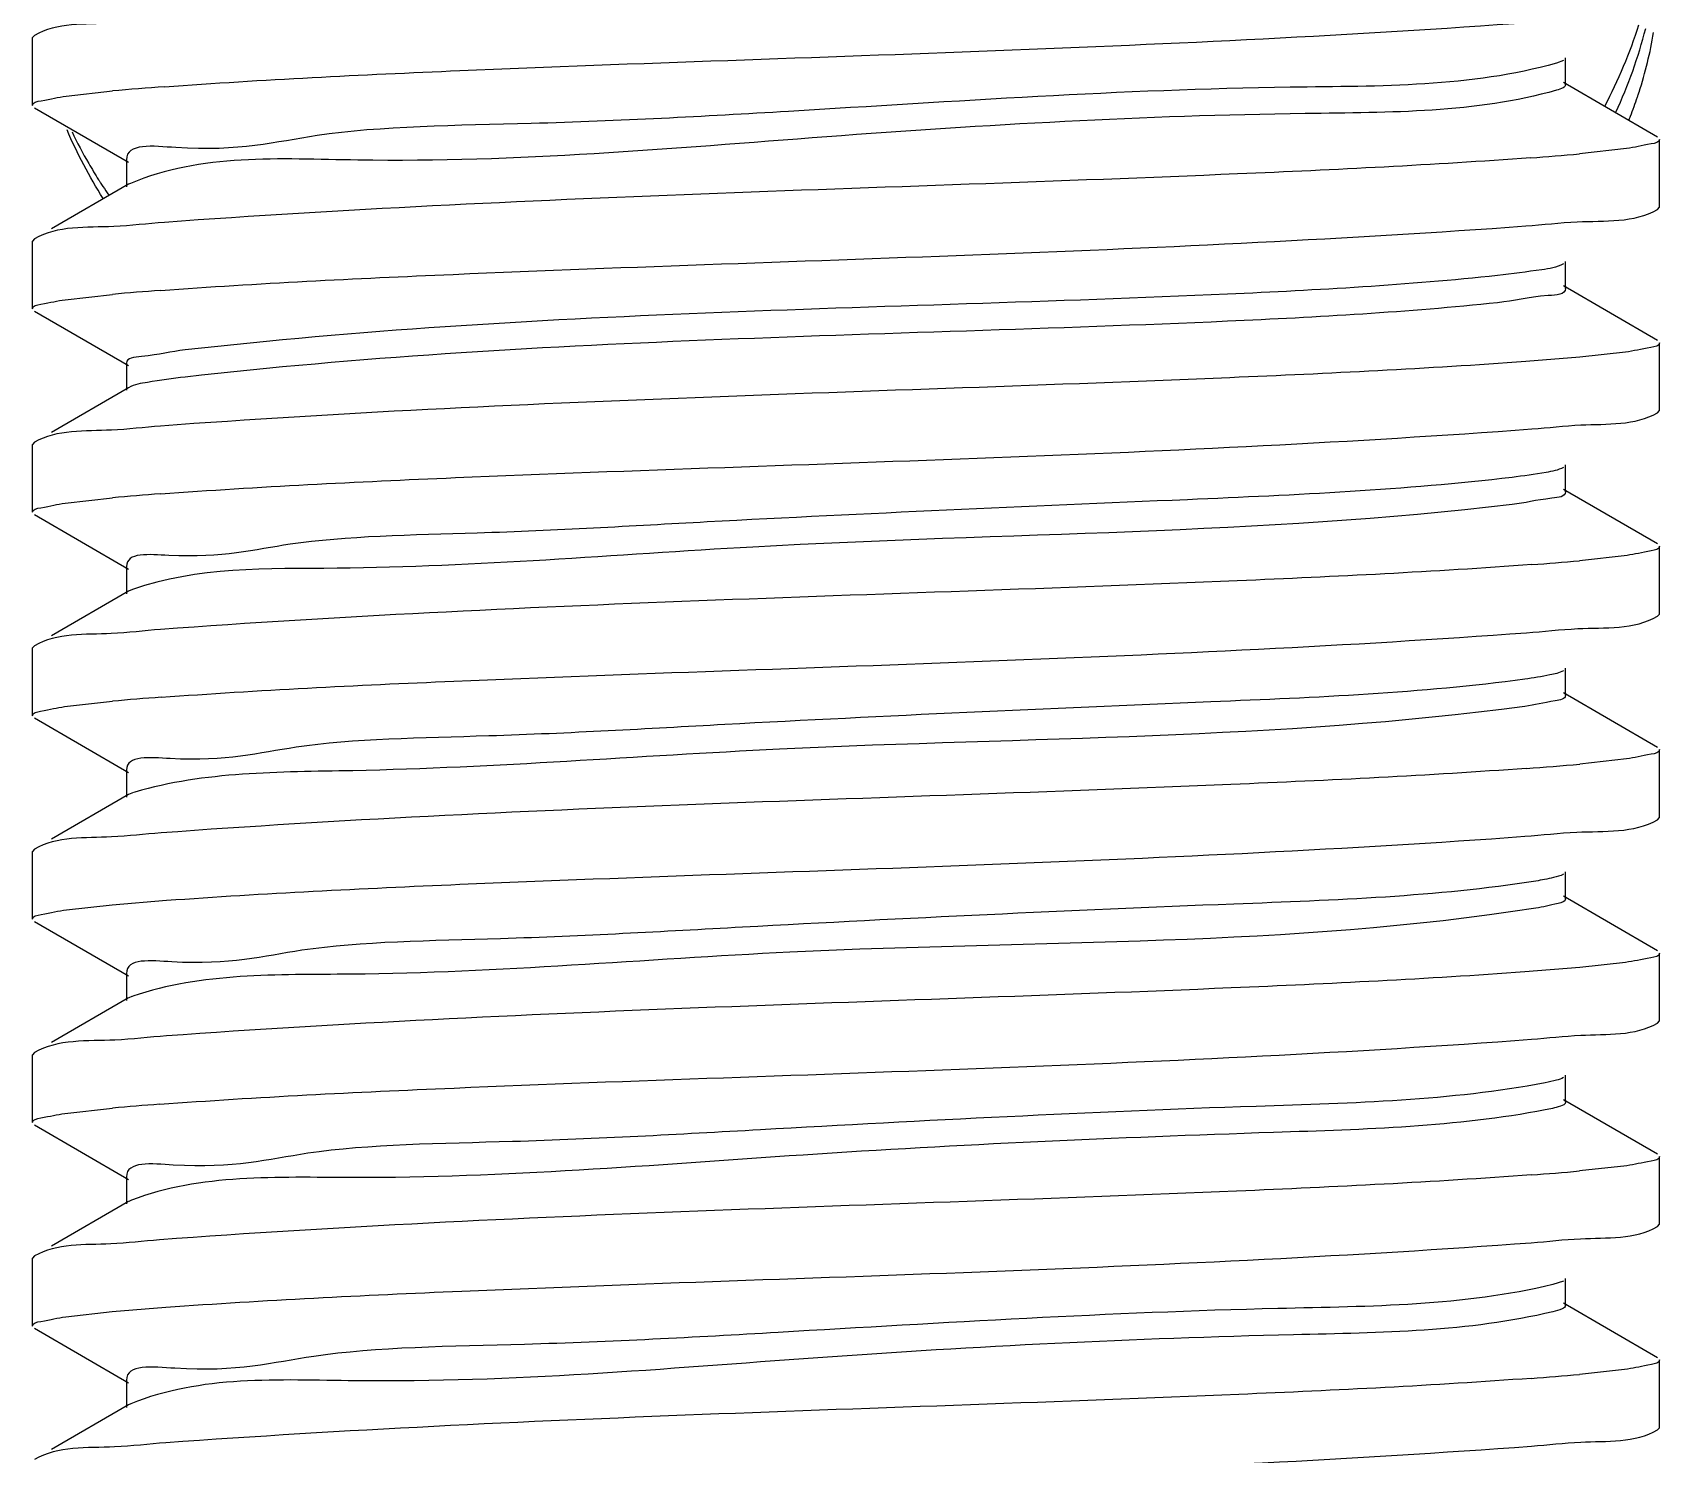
# Model space of a CAD drawing. Extents: x 69728788 to 150676229, y 20327566 to 43663798.
# Drawn here: x 75456125.7 to 75456180.3, y 20754454.4 to 20754502.1 of the extents above; entities that cross this region are included whole.
import ezdxf

# ---------------------------------------------------------------- set-up
doc = ezdxf.new("R2010")
doc.units = 0
doc.header["$LTSCALE"] = 1000
doc.header["$MEASUREMENT"] = 0
doc.layers.get('0').update_dxf_attribs({"linetype": 'CONTINUOUS'})
doc.layers.add('02___PRT_ALL_AXES', color=7, linetype='CONTINUOUS')

msp = doc.modelspace()

# ---------------------------------------------------------------- linework, layer by layer
at = {"color": 7, "linetype": 'Continuous'}
for p, q in [((75456125.734, 20754502.031), (75456125.669, 20754501.956)), ((75456125.669, 20754499.679), (75456125.669, 20754501.956)), ((75456177.081, 20754501.188), (75456176.846, 20754501.099)), ((75456177.154, 20754500.362), (75456177.154, 20754501.273)), ((75456126.803, 20754499.993), (75456128.35, 20754500.165)), ((75456180.244, 20754498.616), (75456177.081, 20754500.447)), ((75456125.734, 20754499.604), (75456128.897, 20754497.773)), ((75456180.309, 20754496.264), (75456180.309, 20754498.541)), ((75456128.824, 20754497.858), (75456128.824, 20754496.947)), ((75456179.206, 20754498.231), (75456177.622, 20754498.055)), ((75456128.897, 20754497.032), (75456126.308, 20754495.533)), ((75456128.96, 20754497.062), (75456128.897, 20754497.032)), ((75456180.244, 20754496.189), (75456180.309, 20754496.264)), ((75456125.734, 20754495.201), (75456125.669, 20754495.126)), ((75456125.669, 20754492.849), (75456125.669, 20754495.126)), ((75456177.154, 20754493.532), (75456177.154, 20754494.443)), ((75456180.244, 20754491.786), (75456177.081, 20754493.617)), ((75456126.767, 20754493.158), (75456128.358, 20754493.335)), ((75456125.734, 20754492.774), (75456128.897, 20754490.943)), ((75456179.167, 20754491.395), (75456177.632, 20754491.226)), ((75456180.309, 20754489.434), (75456180.309, 20754491.711)), ((75456128.824, 20754491.028), (75456128.824, 20754490.117)), ((75456177.632, 20754491.226), (75456175.82, 20754491.079)), ((75456128.897, 20754490.202), (75456126.308, 20754488.703)), ((75456180.244, 20754489.359), (75456180.309, 20754489.434)), ((75456125.734, 20754488.371), (75456125.669, 20754488.296)), ((75456125.669, 20754486.019), (75456125.669, 20754488.296)), ((75456177.154, 20754486.702), (75456177.154, 20754487.613)), ((75456126.766, 20754486.328), (75456128.358, 20754486.505)), ((75456180.244, 20754484.956), (75456177.081, 20754486.787)), ((75456125.734, 20754485.944), (75456128.897, 20754484.113)), ((75456180.309, 20754482.604), (75456180.309, 20754484.881)), ((75456128.824, 20754484.198), (75456128.824, 20754483.287)), ((75456179.219, 20754484.573), (75456177.62, 20754484.394)), ((75456128.897, 20754483.372), (75456126.308, 20754481.873)), ((75456129.024, 20754483.427), (75456128.897, 20754483.372)), ((75456180.244, 20754482.529), (75456180.309, 20754482.604)), ((75456125.734, 20754481.541), (75456125.669, 20754481.466)), ((75456125.669, 20754479.189), (75456125.669, 20754481.466)), ((75456177.154, 20754479.872), (75456177.154, 20754480.783)), ((75456180.244, 20754478.126), (75456177.081, 20754479.957)), ((75456126.748, 20754479.496), (75456128.351, 20754479.675)), ((75456125.734, 20754479.114), (75456128.897, 20754477.283)), ((75456179.201, 20754477.74), (75456177.638, 20754477.566)), ((75456180.309, 20754475.774), (75456180.309, 20754478.051)), ((75456128.824, 20754477.368), (75456128.824, 20754476.457)), ((75456128.897, 20754476.542), (75456126.308, 20754475.043)), ((75456129.062, 20754476.61), (75456128.897, 20754476.542)), ((75456180.244, 20754475.699), (75456180.309, 20754475.774)), ((75456125.734, 20754474.711), (75456125.669, 20754474.636)), ((75456125.669, 20754472.359), (75456125.669, 20754474.636)), ((75456177.154, 20754473.042), (75456177.154, 20754473.953)), ((75456126.809, 20754472.674), (75456128.344, 20754472.844)), ((75456128.344, 20754472.844), (75456130.171, 20754472.992)), ((75456180.244, 20754471.296), (75456177.081, 20754473.127)), ((75456125.734, 20754472.284), (75456128.897, 20754470.453)), ((75456180.309, 20754468.944), (75456180.309, 20754471.221)), ((75456128.824, 20754470.538), (75456128.824, 20754469.627)), ((75456177.636, 20754470.736), (75456175.787, 20754470.587)), ((75456179.169, 20754470.906), (75456177.636, 20754470.736)), ((75456128.897, 20754469.712), (75456126.308, 20754468.213)), ((75456128.999, 20754469.758), (75456128.898, 20754469.712)), ((75456180.244, 20754468.869), (75456180.309, 20754468.944)), ((75456125.734, 20754467.881), (75456125.669, 20754467.806)), ((75456125.669, 20754465.529), (75456125.669, 20754467.806)), ((75456177.154, 20754466.212), (75456177.154, 20754467.123)), ((75456180.244, 20754464.466), (75456177.081, 20754466.297)), ((75456126.757, 20754465.837), (75456128.36, 20754466.016)), ((75456125.734, 20754465.454), (75456128.897, 20754463.623)), ((75456179.212, 20754464.082), (75456177.62, 20754463.905)), ((75456180.309, 20754462.114), (75456180.309, 20754464.391)), ((75456128.824, 20754463.708), (75456128.824, 20754462.797)), ((75456128.897, 20754462.882), (75456126.308, 20754461.383)), ((75456128.996, 20754462.927), (75456128.898, 20754462.882)), ((75456180.244, 20754462.039), (75456180.309, 20754462.114)), ((75456125.734, 20754461.051), (75456125.669, 20754460.976)), ((75456125.669, 20754458.699), (75456125.669, 20754460.976)), ((75456177.081, 20754460.208), (75456176.725, 20754460.088)), ((75456177.154, 20754459.382), (75456177.154, 20754460.293)), ((75456126.782, 20754459.011), (75456128.34, 20754459.184)), ((75456128.34, 20754459.184), (75456130.15, 20754459.331)), ((75456180.244, 20754457.636), (75456177.081, 20754459.467)), ((75456125.734, 20754458.624), (75456128.897, 20754456.793)), ((75456180.309, 20754455.284), (75456180.309, 20754457.561)), ((75456128.824, 20754456.878), (75456128.824, 20754455.967)), ((75456179.233, 20754457.255), (75456177.626, 20754457.075)), ((75456128.897, 20754456.052), (75456126.308, 20754454.553)), ((75456128.971, 20754456.087), (75456128.897, 20754456.052)), ((75456180.244, 20754455.209), (75456180.309, 20754455.284))]:
    msp.add_line(p, q, dxfattribs=at)
for centre, radius, start, end in [((75456136.772, 20754407.363), 93.183, 94.10288, 95.18516), ((75456140.573, 20754505.281), 15.049, 205.5418, 210.1204), ((75456169.366, 20754588.98), 91.3, 274.15757, 275.18771), ((75456141.168, 20754505.622), 15.734, 210.1074, 212.4284), ((75456141.441, 20754505.793), 16.056, 212.4219, 212.8114), ((75456141.54, 20754505.857), 16.174, 212.8116, 213.3819), ((75456141.727, 20754505.981), 16.398, 213.3834, 214.5998), ((75456136.581, 20754402.77), 90.938, 94.16845, 95.18814), ((75456136.579, 20754395.97), 90.908, 94.16941, 95.18818), ((75456169.423, 20754574.655), 90.632, 274.17697, 275.18896), ((75456136.593, 20754388.983), 91.066, 94.16001, 95.19244), ((75456169.18, 20754570.656), 93.474, 274.08736, 275.19138), ((75456129.651, 20754474.775), 1.927, 106.4425, 107.811), ((75456129.453, 20754468.547), 1.294, 108.82, 110.5379), ((75456136.531, 20754376.031), 90.355, 94.18636, 95.18864), ((75456169.402, 20754554.411), 90.879, 274.17077, 275.18796), ((75456169.402, 20754547.571), 90.869, 274.166, 275.19254)]:
    msp.add_arc(centre, radius, start, end, dxfattribs=at)
for points, knots in [([(75456129.964, 20754502.574), (75456129.413, 20754502.533), (75456128.025, 20754502.355), (75456126.489, 20754502.464), (75456125.734, 20754502.031)], [0, 0, 0, 0, 0.38831, 1, 1, 1, 1]), ([(75456130.105, 20754500.307), (75456133.406, 20754500.548), (75456148.701, 20754501.292), (75456164.018, 20754501.592), (75456175.986, 20754502.474)], [0, 0, 0, 0, 0.216208, 1, 1, 1, 1]), ([(75456176.846, 20754501.099), (75456173.968, 20754500.285), (75456165.223, 20754500.419), (75456153.718, 20754499.606), (75456143.052, 20754499.029), (75456135.638, 20754498.97), (75456132.203, 20754497.999), (75456128.821, 20754498.427), (75456128.824, 20754497.858)], [0, 0, 0, 0, 0.186288, 0.536533, 0.716094, 0.865568, 0.964542, 1, 1, 1, 1]), ([(75456176.846, 20754500.188), (75456174.129, 20754499.42), (75456165.813, 20754499.495), (75456152.411, 20754498.721), (75456139.45, 20754497.527), (75456131.315, 20754498.06), (75456128.96, 20754497.062)], [0, 0, 0, 0, 0.176522, 0.51169, 0.840168, 1, 1, 1, 1]), ([(75456177.154, 20754500.362), (75456177.154, 20754500.323), (75456177.031, 20754500.239), (75456176.925, 20754500.211), (75456176.846, 20754500.188)], [0, 0, 0, 0, 0.320077, 1, 1, 1, 1]), ([(75456125.669, 20754499.679), (75456125.669, 20754499.788), (75456126.226, 20754499.878), (75456126.518, 20754499.954), (75456126.803, 20754499.993)], [0, 0, 0, 0, 0.274062, 1, 1, 1, 1]), ([(75456180.309, 20754498.541), (75456180.309, 20754498.435), (75456179.768, 20754498.343), (75456179.483, 20754498.27), (75456179.206, 20754498.231)], [0, 0, 0, 0, 0.274571, 1, 1, 1, 1]), ([(75456175.986, 20754497.921), (75456172.707, 20754497.679), (75456157.413, 20754496.933), (75456142.096, 20754496.627), (75456130.105, 20754495.754)], [0, 0, 0, 0, 0.214714, 1, 1, 1, 1]), ([(75456175.82, 20754495.632), (75456176.397, 20754495.674), (75456177.848, 20754495.859), (75456179.456, 20754495.736), (75456180.244, 20754496.189)], [0, 0, 0, 0, 0.388851, 1, 1, 1, 1]), ([(75456130.105, 20754495.754), (75456129.535, 20754495.712), (75456128.101, 20754495.529), (75456126.513, 20754495.648), (75456125.734, 20754495.201)], [0, 0, 0, 0, 0.388708, 1, 1, 1, 1]), ([(75456129.971, 20754493.467), (75456133.241, 20754493.709), (75456148.525, 20754494.455), (75456163.83, 20754494.764), (75456175.82, 20754495.632)], [0, 0, 0, 0, 0.21429, 1, 1, 1, 1]), ([(75456177.081, 20754494.358), (75456176.864, 20754494.232), (75456176.097, 20754494.129), (75456175.368, 20754494.019), (75456174.873, 20754493.967)], [0, 0, 0, 0, 0.334937, 1, 1, 1, 1]), ([(75456174.873, 20754493.967), (75456171.858, 20754493.647), (75456157.159, 20754492.828), (75456142.407, 20754492.789), (75456130.799, 20754491.47)], [0, 0, 0, 0, 0.206066, 1, 1, 1, 1]), ([(75456177.154, 20754493.532), (75456177.155, 20754493.324), (75456175.986, 20754493.285), (75456175.443, 20754493.116), (75456174.873, 20754493.056)], [0, 0, 0, 0, 0.266311, 1, 1, 1, 1]), ([(75456125.669, 20754492.849), (75456125.669, 20754492.955), (75456126.207, 20754493.046), (75456126.491, 20754493.119), (75456126.767, 20754493.158)], [0, 0, 0, 0, 0.274675, 1, 1, 1, 1]), ([(75456174.873, 20754493.056), (75456171.858, 20754492.736), (75456157.159, 20754491.918), (75456142.407, 20754491.879), (75456130.799, 20754490.56)], [0, 0, 0, 0, 0.206066, 1, 1, 1, 1]), ([(75456130.799, 20754491.47), (75456130.305, 20754491.414), (75456129.827, 20754491.272), (75456128.823, 20754491.21), (75456128.824, 20754491.028)], [0, 0, 0, 0, 0.732092, 1, 1, 1, 1]), ([(75456180.309, 20754491.711), (75456180.309, 20754491.601), (75456179.747, 20754491.512), (75456179.454, 20754491.435), (75456179.167, 20754491.395)], [0, 0, 0, 0, 0.273913, 1, 1, 1, 1]), ([(75456175.82, 20754491.079), (75456172.512, 20754490.839), (75456157.228, 20754490.096), (75456141.922, 20754489.797), (75456129.971, 20754488.914)], [0, 0, 0, 0, 0.216791, 1, 1, 1, 1]), ([(75456130.799, 20754490.56), (75456130.375, 20754490.511), (75456129.745, 20754490.414), (75456129.087, 20754490.312), (75456128.897, 20754490.202)], [0, 0, 0, 0, 0.660111, 1, 1, 1, 1]), ([(75456176.025, 20754488.817), (75456176.574, 20754488.858), (75456177.959, 20754489.036), (75456179.491, 20754488.926), (75456180.244, 20754489.359)], [0, 0, 0, 0, 0.388284, 1, 1, 1, 1]), ([(75456129.971, 20754488.914), (75456129.419, 20754488.873), (75456128.028, 20754488.695), (75456126.49, 20754488.805), (75456125.734, 20754488.371)], [0, 0, 0, 0, 0.388335, 1, 1, 1, 1]), ([(75456129.969, 20754486.637), (75456133.266, 20754486.881), (75456148.619, 20754487.63), (75456163.994, 20754487.927), (75456176.025, 20754488.817)], [0, 0, 0, 0, 0.215098, 1, 1, 1, 1]), ([(75456177.081, 20754487.528), (75456176.907, 20754487.427), (75456176.311, 20754487.327), (75456175.74, 20754487.236), (75456175.357, 20754487.191)], [0, 0, 0, 0, 0.343232, 1, 1, 1, 1]), ([(75456175.357, 20754487.191), (75456171.739, 20754486.761), (75456162.734, 20754486.364), (75456151.04, 20754485.871), (75456141.218, 20754485.284), (75456134.704, 20754485.204), (75456131.713, 20754484.377), (75456128.823, 20754484.686), (75456128.825, 20754484.198)], [0, 0, 0, 0, 0.234227, 0.580164, 0.745965, 0.88067, 0.968589, 1, 1, 1, 1]), ([(75456177.154, 20754486.702), (75456177.155, 20754486.535), (75456176.246, 20754486.46), (75456175.807, 20754486.334), (75456175.357, 20754486.28)], [0, 0, 0, 0, 0.269121, 1, 1, 1, 1]), ([(75456125.669, 20754486.019), (75456125.669, 20754486.125), (75456126.207, 20754486.216), (75456126.49, 20754486.289), (75456126.766, 20754486.328)], [0, 0, 0, 0, 0.274682, 1, 1, 1, 1]), ([(75456175.357, 20754486.28), (75456166.906, 20754485.276), (75456153.633, 20754485.35), (75456138.347, 20754483.98), (75456131.198, 20754484.188), (75456129.024, 20754483.427)], [0, 0, 0, 0, 0.549921, 0.851211, 1, 1, 1, 1]), ([(75456180.309, 20754484.881), (75456180.309, 20754484.776), (75456179.775, 20754484.684), (75456179.493, 20754484.612), (75456179.219, 20754484.573)], [0, 0, 0, 0, 0.274803, 1, 1, 1, 1]), ([(75456176.025, 20754484.264), (75456172.731, 20754484.02), (75456157.378, 20754483.271), (75456142.003, 20754482.973), (75456129.969, 20754482.084)], [0, 0, 0, 0, 0.214898, 1, 1, 1, 1]), ([(75456175.843, 20754481.974), (75456176.417, 20754482.015), (75456177.861, 20754482.2), (75456179.46, 20754482.078), (75456180.244, 20754482.529)], [0, 0, 0, 0, 0.388831, 1, 1, 1, 1]), ([(75456129.969, 20754482.084), (75456129.418, 20754482.043), (75456128.027, 20754481.865), (75456126.489, 20754481.975), (75456125.734, 20754481.541)], [0, 0, 0, 0, 0.388327, 1, 1, 1, 1]), ([(75456129.987, 20754479.809), (75456133.261, 20754480.05), (75456148.547, 20754480.796), (75456163.855, 20754481.103), (75456175.843, 20754481.974)], [0, 0, 0, 0, 0.214542, 1, 1, 1, 1]), ([(75456175.785, 20754480.415), (75456172.293, 20754479.942), (75456163.333, 20754479.583), (75456151.63, 20754479.065), (75456141.613, 20754478.472), (75456134.906, 20754478.398), (75456131.814, 20754477.539), (75456128.825, 20754477.874), (75456128.825, 20754477.368)], [0, 0, 0, 0, 0.224495, 0.571413, 0.739998, 0.877661, 0.967782, 1, 1, 1, 1]), ([(75456177.081, 20754480.698), (75456176.945, 20754480.62), (75456176.501, 20754480.527), (75456176.069, 20754480.454), (75456175.785, 20754480.415)], [0, 0, 0, 0, 0.353542, 1, 1, 1, 1]), ([(75456177.154, 20754479.872), (75456177.155, 20754479.742), (75456176.477, 20754479.643), (75456176.128, 20754479.551), (75456175.785, 20754479.504)], [0, 0, 0, 0, 0.273392, 1, 1, 1, 1]), ([(75456125.669, 20754479.189), (75456125.669, 20754479.293), (75456126.197, 20754479.385), (75456126.477, 20754479.457), (75456126.748, 20754479.496)], [0, 0, 0, 0, 0.274967, 1, 1, 1, 1]), ([(75456175.785, 20754479.504), (75456167.503, 20754478.382), (75456154.266, 20754478.516), (75456138.819, 20754477.243), (75456131.457, 20754477.318), (75456129.106, 20754476.623)], [0, 0, 0, 0, 0.536061, 0.842785, 1, 1, 1, 1]), ([(75456180.309, 20754478.051), (75456180.309, 20754477.945), (75456179.766, 20754477.853), (75456179.48, 20754477.78), (75456179.201, 20754477.74)], [0, 0, 0, 0, 0.274455, 1, 1, 1, 1]), ([(75456175.843, 20754477.42), (75456172.538, 20754477.181), (75456157.252, 20754476.437), (75456141.943, 20754476.137), (75456129.987, 20754475.255)], [0, 0, 0, 0, 0.216545, 1, 1, 1, 1]), ([(75456175.787, 20754475.14), (75456176.369, 20754475.182), (75456177.831, 20754475.368), (75456179.45, 20754475.243), (75456180.244, 20754475.699)], [0, 0, 0, 0, 0.388954, 1, 1, 1, 1]), ([(75456129.987, 20754475.255), (75456129.433, 20754475.215), (75456128.037, 20754475.035), (75456126.492, 20754475.147), (75456125.734, 20754474.711)], [0, 0, 0, 0, 0.388405, 1, 1, 1, 1]), ([(75456130.171, 20754472.992), (75456133.451, 20754473.229), (75456148.657, 20754473.969), (75456163.884, 20754474.28), (75456175.787, 20754475.14)], [0, 0, 0, 0, 0.216013, 1, 1, 1, 1]), ([(75456177.081, 20754473.868), (75456176.98, 20754473.81), (75456176.666, 20754473.729), (75456176.355, 20754473.671), (75456176.156, 20754473.639)], [0, 0, 0, 0, 0.366681, 1, 1, 1, 1]), ([(75456176.156, 20754473.639), (75456172.806, 20754473.11), (75456163.905, 20754472.812), (75456152.217, 20754472.256), (75456142.011, 20754471.66), (75456135.11, 20754471.591), (75456131.917, 20754470.701), (75456128.827, 20754471.061), (75456128.824, 20754470.538)], [0, 0, 0, 0, 0.214366, 0.562247, 0.733734, 0.874498, 0.966936, 1, 1, 1, 1]), ([(75456176.156, 20754472.729), (75456167.894, 20754471.422), (75456154.466, 20754471.788), (75456138.926, 20754470.33), (75456131.362, 20754470.565), (75456129.036, 20754469.771)], [0, 0, 0, 0, 0.531437, 0.84384, 1, 1, 1, 1]), ([(75456177.154, 20754473.042), (75456177.154, 20754472.943), (75456176.676, 20754472.834), (75456176.407, 20754472.768), (75456176.156, 20754472.729)], [0, 0, 0, 0, 0.279746, 1, 1, 1, 1]), ([(75456125.669, 20754472.359), (75456125.669, 20754472.468), (75456126.229, 20754472.558), (75456126.522, 20754472.634), (75456126.809, 20754472.674)], [0, 0, 0, 0, 0.273953, 1, 1, 1, 1]), ([(75456180.309, 20754471.221), (75456180.309, 20754471.112), (75456179.748, 20754471.022), (75456179.455, 20754470.946), (75456179.169, 20754470.906)], [0, 0, 0, 0, 0.273934, 1, 1, 1, 1]), ([(75456175.787, 20754470.587), (75456172.504, 20754470.349), (75456157.298, 20754469.61), (75456142.07, 20754469.3), (75456130.171, 20754468.439)], [0, 0, 0, 0, 0.216278, 1, 1, 1, 1]), ([(75456176.012, 20754468.326), (75456176.563, 20754468.367), (75456177.952, 20754468.545), (75456179.489, 20754468.435), (75456180.244, 20754468.869)], [0, 0, 0, 0, 0.388304, 1, 1, 1, 1]), ([(75456130.171, 20754468.439), (75456129.592, 20754468.397), (75456128.137, 20754468.211), (75456126.524, 20754468.335), (75456125.734, 20754467.881)], [0, 0, 0, 0, 0.388902, 1, 1, 1, 1]), ([(75456129.935, 20754466.145), (75456133.228, 20754466.389), (75456148.588, 20754467.139), (75456163.97, 20754467.436), (75456176.012, 20754468.326)], [0, 0, 0, 0, 0.214716, 1, 1, 1, 1]), ([(75456176.47, 20754466.864), (75456173.281, 20754466.256), (75456164.448, 20754466.06), (75456152.801, 20754465.444), (75456142.412, 20754464.848), (75456135.315, 20754464.784), (75456132.023, 20754463.863), (75456128.827, 20754464.249), (75456128.824, 20754463.708)], [0, 0, 0, 0, 0.203823, 0.552642, 0.727155, 0.87117, 0.966043, 1, 1, 1, 1]), ([(75456177.081, 20754467.038), (75456177.01, 20754466.998), (75456176.805, 20754466.933), (75456176.598, 20754466.888), (75456176.47, 20754466.864)], [0, 0, 0, 0, 0.383917, 1, 1, 1, 1]), ([(75456177.154, 20754466.212), (75456177.153, 20754466.14), (75456176.841, 20754466.031), (75456176.643, 20754465.986), (75456176.47, 20754465.953)], [0, 0, 0, 0, 0.289583, 1, 1, 1, 1]), ([(75456125.669, 20754465.529), (75456125.669, 20754465.634), (75456126.202, 20754465.726), (75456126.484, 20754465.798), (75456126.757, 20754465.837)], [0, 0, 0, 0, 0.274834, 1, 1, 1, 1]), ([(75456176.47, 20754465.953), (75456173.473, 20754465.382), (75456165.112, 20754465.154), (75456151.731, 20754464.565), (75456139.1, 20754463.453), (75456131.321, 20754463.807), (75456128.996, 20754462.927)], [0, 0, 0, 0, 0.192381, 0.524853, 0.843231, 1, 1, 1, 1]), ([(75456180.309, 20754464.391), (75456180.309, 20754464.285), (75456179.771, 20754464.194), (75456179.487, 20754464.121), (75456179.212, 20754464.082)], [0, 0, 0, 0, 0.274668, 1, 1, 1, 1]), ([(75456176.012, 20754463.773), (75456172.713, 20754463.529), (75456157.353, 20754462.78), (75456141.971, 20754462.484), (75456129.935, 20754461.592)], [0, 0, 0, 0, 0.215136, 1, 1, 1, 1]), ([(75456176.003, 20754461.496), (75456176.556, 20754461.536), (75456177.948, 20754461.715), (75456179.488, 20754461.604), (75456180.244, 20754462.039)], [0, 0, 0, 0, 0.388363, 1, 1, 1, 1]), ([(75456129.935, 20754461.592), (75456129.388, 20754461.551), (75456128.009, 20754461.374), (75456126.484, 20754461.482), (75456125.734, 20754461.051)], [0, 0, 0, 0, 0.388224, 1, 1, 1, 1]), ([(75456130.15, 20754459.331), (75456133.458, 20754459.57), (75456148.743, 20754460.314), (75456164.051, 20754460.613), (75456176.003, 20754461.496)], [0, 0, 0, 0, 0.216727, 1, 1, 1, 1]), ([(75456176.725, 20754460.088), (75456173.722, 20754459.368), (75456164.953, 20754459.344), (75456153.382, 20754458.625), (75456142.817, 20754458.037), (75456135.519, 20754457.977), (75456132.136, 20754457.024), (75456128.824, 20754457.437), (75456128.824, 20754456.878)], [0, 0, 0, 0, 0.192848, 0.542579, 0.720249, 0.867673, 0.965105, 1, 1, 1, 1]), ([(75456176.725, 20754459.177), (75456173.893, 20754458.498), (75456165.566, 20754458.427), (75456152.152, 20754457.746), (75456139.315, 20754456.572), (75456131.311, 20754457.044), (75456128.971, 20754456.087)], [0, 0, 0, 0, 0.182551, 0.516838, 0.841522, 1, 1, 1, 1]), ([(75456177.154, 20754459.382), (75456177.154, 20754459.333), (75456176.971, 20754459.236), (75456176.835, 20754459.203), (75456176.725, 20754459.177)], [0, 0, 0, 0, 0.305772, 1, 1, 1, 1]), ([(75456125.669, 20754458.699), (75456125.669, 20754458.806), (75456126.215, 20754458.897), (75456126.502, 20754458.971), (75456126.782, 20754459.011)], [0, 0, 0, 0, 0.274367, 1, 1, 1, 1]), ([(75456180.309, 20754457.561), (75456180.309, 20754457.457), (75456179.783, 20754457.365), (75456179.503, 20754457.294), (75456179.233, 20754457.255)], [0, 0, 0, 0, 0.275017, 1, 1, 1, 1]), ([(75456176.003, 20754456.942), (75456172.732, 20754456.701), (75456157.447, 20754455.955), (75456142.14, 20754455.647), (75456130.15, 20754454.777)], [0, 0, 0, 0, 0.214372, 1, 1, 1, 1]), ([(75456176.009, 20754454.666), (75456176.561, 20754454.707), (75456177.951, 20754454.885), (75456179.489, 20754454.775), (75456180.244, 20754455.209)], [0, 0, 0, 0, 0.388319, 1, 1, 1, 1]), ([(75456130.15, 20754454.777), (75456129.574, 20754454.736), (75456128.125, 20754454.551), (75456126.521, 20754454.673), (75456125.734, 20754454.221)], [0, 0, 0, 0, 0.388876, 1, 1, 1, 1]), ([(75456129.957, 20754452.487), (75456133.251, 20754452.73), (75456148.602, 20754453.48), (75456163.977, 20754453.777), (75456176.009, 20754454.666)], [0, 0, 0, 0, 0.214927, 1, 1, 1, 1])]:
    msp.add_open_spline(points, degree=3, knots=knots, dxfattribs=at)
for points in [[(75456179.603, 20754502.374), (75456179.307, 20754501.434), (75456178.921, 20754500.519), (75456178.462, 20754499.646)], [(75456178.844, 20754499.453), (75456179.262, 20754500.355), (75456179.602, 20754501.299), (75456179.846, 20754502.263)]]:
    msp.add_open_spline(points, degree=3, dxfattribs=at)
at = {"layer": '02___PRT_ALL_AXES', "color": 7, "linetype": 'Continuous'}
for p, q in [((75456125.669, 20754499.679), (75456125.669, 20754501.956)), ((75456180.309, 20754496.264), (75456180.309, 20754498.541)), ((75456125.669, 20754492.849), (75456125.669, 20754495.126)), ((75456180.309, 20754489.434), (75456180.309, 20754491.711)), ((75456125.669, 20754486.019), (75456125.669, 20754488.296)), ((75456180.309, 20754482.604), (75456180.309, 20754484.881)), ((75456125.669, 20754479.189), (75456125.669, 20754481.466)), ((75456180.309, 20754475.774), (75456180.309, 20754478.051)), ((75456125.669, 20754472.359), (75456125.669, 20754474.636)), ((75456180.309, 20754468.944), (75456180.309, 20754471.221)), ((75456125.669, 20754465.529), (75456125.669, 20754467.806)), ((75456180.309, 20754462.114), (75456180.309, 20754464.391)), ((75456125.669, 20754458.699), (75456125.669, 20754460.976)), ((75456180.309, 20754455.284), (75456180.309, 20754457.561))]:
    msp.add_line(p, q, dxfattribs=at)
for centre, radius, start, end in [((75456166.02, 20754504.528), 14.297, 342.0851, 350.329), ((75456165.643, 20754504.644), 14.692, 341.4311, 341.8398), ((75456165.688, 20754504.629), 14.644, 341.8399, 342.1107), ((75456165.431, 20754504.716), 14.916, 338.7675, 341.4254), ((75456165.21, 20754504.8), 15.152, 338.346, 338.7733)]:
    msp.add_arc(centre, radius, start, end, dxfattribs=at)
msp.add_open_spline([(75456128.042, 20754496.555), (75456127.578, 20754497.289), (75456127.169, 20754498.061), (75456126.829, 20754498.86)], degree=3, dxfattribs=at)

doc.saveas('drawing.dxf')
